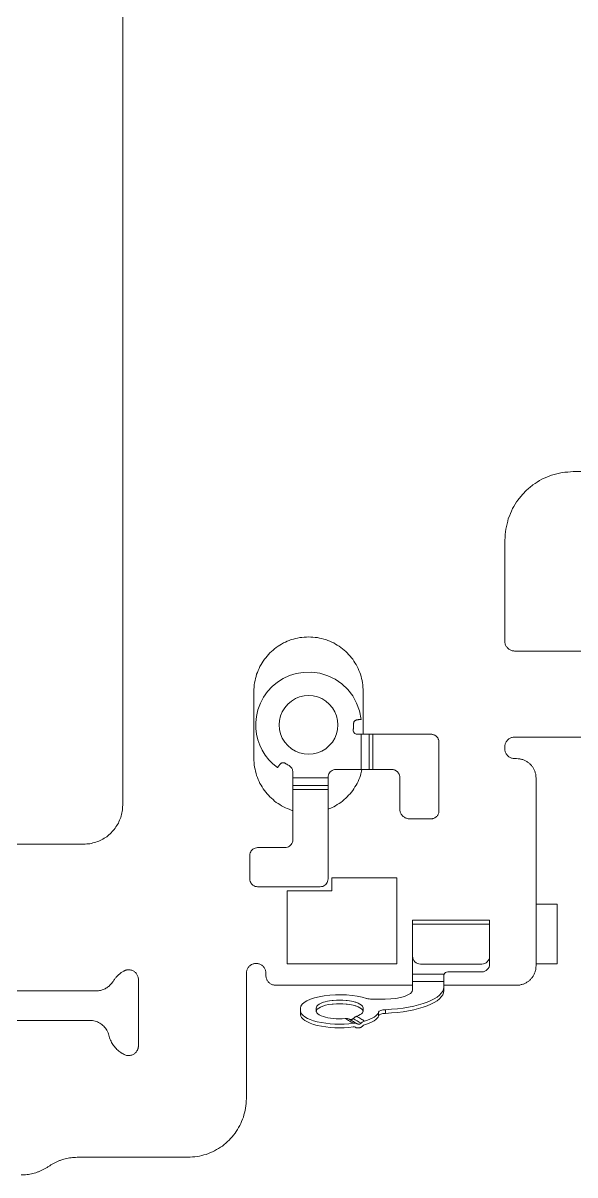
# Model space of a CAD drawing. Header units: millimetres. Extents: x 1863 to 2194, y 977 to 1295.
# Drawn here: x 2156.36 to 2170.47, y 1167.39 to 1196.83 of the extents above; entities that cross this region are included whole.
import ezdxf

# ---------------------------------------------------------------- set-up
doc = ezdxf.new("R2010")
doc.units = ezdxf.units.MM
doc.layers.add('2', color=7, linetype='Continuous', true_color=0xffffff)

msp = doc.modelspace()

# ---------------------------------------------------------------- linework, layer by layer
at = {"layer": '2', "color": 35, "linetype": 'Continuous', "lineweight": 18}
for p, q in [((2162.734, 1179.872), (2162.868, 1179.983)), ((2162.868, 1179.983), (2163.015, 1180.076)), ((2163.015, 1180.076), (2163.174, 1180.151)), ((2163.174, 1180.151), (2163.344, 1180.204)), ((2163.344, 1180.204), (2163.523, 1180.235)), ((2163.523, 1180.235), (2163.742, 1180.24)), ((2163.742, 1180.24), (2163.954, 1180.211)), ((2163.954, 1180.211), (2164.155, 1180.15)), ((2164.155, 1180.15), (2164.343, 1180.059)), ((2164.343, 1180.059), (2164.513, 1179.941)), ((2162.515, 1179.602), (2162.616, 1179.744)), ((2162.616, 1179.744), (2162.734, 1179.872)), ((2164.513, 1179.941), (2164.664, 1179.799)), ((2164.664, 1179.799), (2164.792, 1179.635)), ((2162.37, 1179.28), (2162.432, 1179.447)), ((2162.432, 1179.447), (2162.515, 1179.602)), ((2163.133, 1179.423), (2163.054, 1179.33)), ((2163.226, 1179.502), (2163.133, 1179.423)), ((2163.328, 1179.563), (2163.226, 1179.502)), ((2163.436, 1179.607), (2163.328, 1179.563)), ((2163.549, 1179.633), (2163.436, 1179.607)), ((2163.663, 1179.642), (2163.549, 1179.633)), ((2163.778, 1179.633), (2163.663, 1179.642)), ((2163.891, 1179.607), (2163.778, 1179.633)), ((2163.999, 1179.563), (2163.891, 1179.607)), ((2164.101, 1179.502), (2163.999, 1179.563)), ((2164.194, 1179.423), (2164.101, 1179.502)), ((2164.273, 1179.33), (2164.194, 1179.423)), ((2164.792, 1179.635), (2164.893, 1179.451)), ((2164.893, 1179.451), (2164.966, 1179.249)), ((2162.315, 1178.953), (2162.33, 1179.103)), ((2162.33, 1179.103), (2162.37, 1179.28)), ((2162.949, 1179.12), (2162.922, 1179.007)), ((2162.993, 1179.228), (2162.949, 1179.12)), ((2163.054, 1179.33), (2162.993, 1179.228)), ((2164.334, 1179.228), (2164.273, 1179.33)), ((2164.378, 1179.12), (2164.334, 1179.228)), ((2164.405, 1179.007), (2164.378, 1179.12)), ((2164.966, 1179.249), (2165.006, 1179.033)), ((2162.316, 1178.804), (2162.315, 1178.953)), ((2162.334, 1178.657), (2162.316, 1178.804)), ((2162.922, 1179.007), (2162.914, 1178.892)), ((2162.914, 1178.892), (2162.922, 1178.777)), ((2164.413, 1178.892), (2164.405, 1179.007)), ((2164.405, 1178.777), (2164.413, 1178.892)), ((2164.809, 1178.795), (2164.808, 1178.779)), ((2164.811, 1178.81), (2164.809, 1178.795)), ((2164.812, 1178.826), (2164.811, 1178.81)), ((2164.813, 1178.858), (2164.812, 1178.842)), ((2164.812, 1178.842), (2164.812, 1178.826)), ((2164.814, 1178.93), (2164.813, 1178.921)), ((2164.813, 1178.921), (2164.813, 1178.905)), ((2164.813, 1178.905), (2164.813, 1178.889)), ((2164.813, 1178.889), (2164.813, 1178.873)), ((2164.813, 1178.873), (2164.813, 1178.858)), ((2164.815, 1178.94), (2164.814, 1178.93)), ((2164.817, 1178.949), (2164.815, 1178.94)), ((2164.819, 1178.958), (2164.817, 1178.949)), ((2164.823, 1178.967), (2164.819, 1178.958)), ((2164.828, 1178.975), (2164.823, 1178.967)), ((2164.833, 1178.983), (2164.828, 1178.975)), ((2164.839, 1178.99), (2164.833, 1178.983)), ((2164.845, 1178.997), (2164.839, 1178.99)), ((2164.853, 1179.003), (2164.845, 1178.997)), ((2164.861, 1179.008), (2164.853, 1179.003)), ((2164.869, 1179.013), (2164.861, 1179.008)), ((2164.877, 1179.016), (2164.869, 1179.013)), ((2164.886, 1179.019), (2164.877, 1179.016)), ((2164.894, 1179.021), (2164.886, 1179.019)), ((2164.903, 1179.023), (2164.894, 1179.021)), ((2164.932, 1179.026), (2164.912, 1179.024)), ((2164.964, 1179.029), (2164.955, 1179.028)), ((2164.971, 1179.03), (2164.964, 1179.029)), ((2164.975, 1179.03), (2164.969, 1179.029)), ((2164.979, 1179.031), (2164.971, 1179.03)), ((2164.985, 1179.031), (2164.979, 1179.031)), ((2164.991, 1179.032), (2164.983, 1179.031)), ((2164.996, 1179.032), (2164.99, 1179.032)), ((2164.999, 1179.033), (2164.996, 1179.032)), ((2165.004, 1179.033), (2164.999, 1179.033)), ((2165.006, 1179.033), (2165.004, 1179.033)), ((2162.368, 1178.514), (2162.334, 1178.657)), ((2162.416, 1178.376), (2162.368, 1178.514)), ((2162.922, 1178.777), (2162.949, 1178.665)), ((2162.949, 1178.665), (2162.993, 1178.557)), ((2162.993, 1178.557), (2163.054, 1178.455)), ((2164.273, 1178.455), (2164.334, 1178.557)), ((2164.334, 1178.557), (2164.378, 1178.665)), ((2164.378, 1178.665), (2164.405, 1178.777)), ((2164.808, 1178.779), (2164.806, 1178.763)), ((2164.806, 1178.763), (2164.806, 1178.747)), ((2164.806, 1178.747), (2164.808, 1178.731)), ((2164.808, 1178.731), (2164.812, 1178.717)), ((2164.812, 1178.717), (2164.819, 1178.703)), ((2164.819, 1178.703), (2164.827, 1178.69)), ((2164.827, 1178.69), (2164.838, 1178.679)), ((2164.838, 1178.679), (2164.85, 1178.669)), ((2164.85, 1178.669), (2164.863, 1178.661)), ((2164.863, 1178.661), (2164.878, 1178.656)), ((2164.878, 1178.656), (2164.894, 1178.653)), ((2164.905, 1178.652), (2164.906, 1178.652)), ((2164.906, 1178.652), (2165.309, 1178.652)), ((2165.009, 1177.752), (2165.009, 1178.652)), ((2165.209, 1178.652), (2165.209, 1177.752)), ((2165.309, 1178.652), (2165.309, 1177.752)), ((2162.48, 1178.243), (2162.416, 1178.376)), ((2162.557, 1178.118), (2162.48, 1178.243)), ((2163.054, 1178.455), (2163.133, 1178.362)), ((2163.133, 1178.362), (2163.226, 1178.283)), ((2163.226, 1178.283), (2163.328, 1178.221)), ((2163.328, 1178.221), (2163.436, 1178.177)), ((2163.891, 1178.177), (2163.999, 1178.221)), ((2163.999, 1178.221), (2164.101, 1178.283)), ((2164.101, 1178.283), (2164.194, 1178.362)), ((2164.194, 1178.362), (2164.273, 1178.455)), ((2162.649, 1178.002), (2162.557, 1178.118)), ((2162.753, 1177.896), (2162.649, 1178.002)), ((2162.957, 1177.909), (2162.95, 1177.903)), ((2162.965, 1177.913), (2162.957, 1177.909)), ((2162.973, 1177.917), (2162.965, 1177.913)), ((2162.981, 1177.921), (2162.973, 1177.917)), ((2162.991, 1177.923), (2162.981, 1177.921)), ((2163, 1177.925), (2162.991, 1177.923)), ((2163.01, 1177.925), (2163, 1177.925)), ((2163.019, 1177.925), (2163.01, 1177.925)), ((2163.029, 1177.924), (2163.019, 1177.925)), ((2163.038, 1177.922), (2163.029, 1177.924)), ((2163.048, 1177.919), (2163.038, 1177.922)), ((2163.056, 1177.916), (2163.048, 1177.919)), ((2163.064, 1177.911), (2163.056, 1177.916)), ((2163.436, 1178.177), (2163.549, 1178.151)), ((2163.549, 1178.151), (2163.663, 1178.142)), ((2163.663, 1178.142), (2163.778, 1178.151)), ((2163.778, 1178.151), (2163.891, 1178.177)), ((2162.87, 1177.8), (2162.753, 1177.896)), ((2162.871, 1177.802), (2162.87, 1177.801)), ((2162.87, 1177.801), (2162.87, 1177.8)), ((2162.873, 1177.804), (2162.871, 1177.802)), ((2162.875, 1177.806), (2162.873, 1177.804)), ((2162.88, 1177.813), (2162.875, 1177.806)), ((2162.887, 1177.823), (2162.88, 1177.813)), ((2162.891, 1177.829), (2162.887, 1177.823)), ((2162.896, 1177.835), (2162.891, 1177.829)), ((2162.9, 1177.842), (2162.896, 1177.835)), ((2162.906, 1177.85), (2162.9, 1177.842)), ((2162.912, 1177.858), (2162.906, 1177.85)), ((2162.931, 1177.884), (2162.925, 1177.875)), ((2162.936, 1177.891), (2162.931, 1177.884)), ((2162.943, 1177.897), (2162.936, 1177.891)), ((2162.95, 1177.903), (2162.943, 1177.897)), ((2163.17, 1177.852), (2163.151, 1177.863)), ((2163.188, 1177.839), (2163.17, 1177.852)), ((2163.204, 1177.824), (2163.188, 1177.839)), ((2163.219, 1177.807), (2163.204, 1177.824)), ((2163.232, 1177.789), (2163.219, 1177.807)), ((2163.242, 1177.77), (2163.232, 1177.789)), ((2163.251, 1177.75), (2163.242, 1177.77)), ((2163.257, 1177.728), (2163.251, 1177.75)), ((2163.261, 1177.706), (2163.257, 1177.728)), ((2163.262, 1177.684), (2163.261, 1177.706)), ((2163.262, 1175.956), (2163.262, 1177.684)), ((2164.171, 1177.616), (2164.164, 1177.585)), ((2164.183, 1177.644), (2164.171, 1177.616)), ((2164.2, 1177.67), (2164.183, 1177.644)), ((2164.22, 1177.694), (2164.2, 1177.67)), ((2164.243, 1177.714), (2164.22, 1177.694)), ((2164.27, 1177.73), (2164.243, 1177.714)), ((2164.298, 1177.742), (2164.27, 1177.73)), ((2164.329, 1177.75), (2164.298, 1177.742)), ((2164.362, 1177.752), (2164.329, 1177.75)), ((2165.309, 1177.752), (2164.362, 1177.752)), ((2163.262, 1177.542), (2164.161, 1177.542)), ((2164.161, 1177.342), (2163.262, 1177.342)), ((2164.164, 1177.585), (2164.161, 1177.552)), ((2164.161, 1177.552), (2164.161, 1174.956)), ((2164.161, 1177.242), (2163.262, 1177.242)), ((2163.223, 1175.838), (2163.239, 1175.864)), ((2163.239, 1175.864), (2163.252, 1175.893)), ((2163.252, 1175.893), (2163.259, 1175.924)), ((2163.259, 1175.924), (2163.262, 1175.956)), ((2162.162, 1175.556), (2162.165, 1175.589)), ((2162.162, 1174.956), (2162.162, 1175.556)), ((2162.165, 1175.589), (2162.172, 1175.619)), ((2162.172, 1175.619), (2162.184, 1175.648)), ((2162.184, 1175.648), (2162.2, 1175.674)), ((2162.2, 1175.674), (2162.22, 1175.698)), ((2162.22, 1175.698), (2162.243, 1175.718)), ((2162.243, 1175.718), (2162.27, 1175.734)), ((2162.27, 1175.734), (2162.298, 1175.746)), ((2162.298, 1175.746), (2162.329, 1175.754)), ((2162.329, 1175.754), (2162.362, 1175.756)), ((2162.362, 1175.756), (2163.061, 1175.756)), ((2163.061, 1175.756), (2163.094, 1175.759)), ((2163.094, 1175.759), (2163.124, 1175.766)), ((2163.124, 1175.766), (2163.153, 1175.779)), ((2163.153, 1175.779), (2163.18, 1175.795)), ((2163.18, 1175.795), (2163.203, 1175.815)), ((2163.203, 1175.815), (2163.223, 1175.838)), ((2164.261, 1174.984), (2164.261, 1174.656)), ((2162.165, 1174.924), (2162.162, 1174.956)), ((2162.172, 1174.893), (2162.165, 1174.924)), ((2162.184, 1174.864), (2162.172, 1174.893)), ((2162.2, 1174.838), (2162.184, 1174.864)), ((2162.22, 1174.815), (2162.2, 1174.838)), ((2162.243, 1174.795), (2162.22, 1174.815)), ((2162.27, 1174.779), (2162.243, 1174.795)), ((2162.298, 1174.767), (2162.27, 1174.779)), ((2162.329, 1174.759), (2162.298, 1174.767)), ((2162.362, 1174.756), (2162.329, 1174.759)), ((2163.962, 1174.756), (2162.362, 1174.756)), ((2163.994, 1174.759), (2163.962, 1174.756)), ((2164.025, 1174.767), (2163.994, 1174.759)), ((2164.054, 1174.779), (2164.025, 1174.767)), ((2164.08, 1174.795), (2164.054, 1174.779)), ((2164.103, 1174.815), (2164.08, 1174.795)), ((2164.123, 1174.838), (2164.103, 1174.815)), ((2164.139, 1174.864), (2164.123, 1174.838)), ((2164.151, 1174.893), (2164.139, 1174.864)), ((2164.158, 1174.924), (2164.151, 1174.893)), ((2164.161, 1174.956), (2164.158, 1174.924)), ((2163.118, 1174.656), (2164.261, 1174.656)), ((2169.481, 1174.311), (2170.021, 1174.311)), ((2170.021, 1174.311), (2170.021, 1172.789)), ((2166.323, 1173.901), (2166.323, 1172.981)), ((2166.323, 1173.901), (2168.292, 1173.901)), ((2168.292, 1173.801), (2166.323, 1173.801)), ((2168.292, 1173.901), (2168.292, 1172.781)), ((2166.322, 1173.283), (2166.323, 1173.283)), ((2166.322, 1172.125), (2166.322, 1173.283)), ((2166.523, 1172.781), (2168.092, 1172.781)), ((2170.021, 1172.789), (2169.481, 1172.789)), ((2166.322, 1172.52), (2167.13, 1172.52)), ((2167.122, 1172.332), (2166.322, 1172.332)), ((2167.122, 1172.099), (2167.122, 1172.481)), ((2168.092, 1172.581), (2167.222, 1172.581)), ((2165.622, 1171.885), (2165.287, 1171.885)), ((2163.458, 1171.494), (2163.458, 1171.657)), ((2163.858, 1171.588), (2163.858, 1171.657)), ((2165.058, 1171.664), (2165.058, 1171.588)), ((2165.454, 1171.461), (2165.454, 1171.555)), ((2165.628, 1171.616), (2165.628, 1171.522))]:
    msp.add_line(p, q, dxfattribs=at)
for centre, radius, start, end in [((2166.523, 1172.981), 0.2, 180, 270), ((2168.092, 1172.981), 0.2, 270, 0), ((2168.092, 1172.781), 0.2, 270, 0), ((2167.222, 1172.481), 0.1, 90, 156.9208)]:
    msp.add_arc(centre, radius, start, end, dxfattribs=at)
for centre, major_axis, start_param, end_param in [((2164.458, 1171.657), (-1, 0), 3.950717, 6.283267), ((2165.622, 1172.125), (0.7, 0), 4.712389, 6.283185), ((2165.422, 1172.193), (-1.7, 0), 1.69255, 3.141593), ((2165.422, 1172.099), (1.7, 0), 4.834142, 6.283185), ((2164.458, 1171.563), (0.6, 0), 1.901808, 3.141593), ((2164.458, 1171.657), (-0.6, 0), 5.479556, 6.039617), ((2164.458, 1171.657), (-0.6, 0), 5.043401, 5.479556), ((2164.458, 1171.657), (-0.6, 0), 4.99242, 5.043401), ((2164.458, 1171.563), (0.6, 0), 1.850827, 1.901808), ((2164.458, 1171.657), (-0.6, 0), 4.432358, 4.99242), ((2164.458, 1171.563), (0.6, 0), 1.290765, 1.850827), ((2164.458, 1171.657), (-0.6, 0), 4.381377, 4.432358), ((2164.458, 1171.563), (0.6, 0), 1.239785, 1.290765), ((2164.458, 1171.657), (-0.6, 0), 3.996203, 4.381377), ((2164.458, 1171.563), (0.6, 0), 0.85461, 1.239785), ((2164.458, 1171.657), (-0.6, 0), 3.945261, 3.996203), ((2164.458, 1171.657), (-0.6, 0), 3.38516, 3.945222), ((2165.287, 1171.954), (0.2, 0), 3.950717, 4.712389), ((2164.458, 1171.588), (1, 0), 3.141519, 5.069387), ((2164.458, 1171.495), (1, 0), 3.141667, 5.069387), ((2164.458, 1171.657), (-0.6, 0), 6.039617, 6.283185), ((2164.458, 1171.588), (-0.6, 0), 0, 0.243568), ((2164.458, 1171.588), (-0.6, 0), 0.243568, 0.80363), ((2164.458, 1171.588), (-0.6, 0), 0.80363, 1.290765), ((2164.458, 1171.563), (0.6, 0), 0.80363, 0.854607), ((2164.458, 1171.563), (0.6, 0), 0.243568, 0.80363), ((2164.458, 1171.588), (-0.6, 0), 2.374426, 2.898025), ((2164.458, 1171.588), (1, 0), 5.402589, 6.185096), ((2164.458, 1171.495), (1, 0), 5.402589, 6.185096), ((2165.653, 1171.548), (0.2, 0), 1.69255, 3.043525), ((2165.653, 1171.454), (-0.2, 0), 4.834142, 6.185117), ((2164.458, 1171.588), (-0.6, 0), 1.290765, 1.814364)]:
    msp.add_ellipse(centre, major_axis=major_axis, ratio=0.34202, start_param=start_param, end_param=end_param, dxfattribs=at)
for points, degree in [([(2158.914, 1200.671), (2158.914, 1176.843)], 1), ([(2169.626, 1185.168), (2169.71, 1185.204), (2169.794, 1185.239), (2169.877, 1185.274)], 3), ([(2169.877, 1185.274), (2169.967, 1185.296), (2170.057, 1185.319), (2170.147, 1185.341)], 3), ([(2170.147, 1185.341), (2170.241, 1185.348), (2170.336, 1185.356), (2170.431, 1185.364)], 3), ([(2170.431, 1185.364), (2173.018, 1185.364)], 1), ([(2169.193, 1184.851), (2169.261, 1184.909), (2169.329, 1184.968), (2169.397, 1185.026)], 3), ([(2169.397, 1185.026), (2169.473, 1185.073), (2169.55, 1185.121), (2169.626, 1185.168)], 3), ([(2169.018, 1184.647), (2169.076, 1184.715), (2169.135, 1184.783), (2169.193, 1184.851)], 3), ([(2168.77, 1184.167), (2168.805, 1184.25), (2168.84, 1184.334), (2168.876, 1184.418)], 3), ([(2168.876, 1184.418), (2168.923, 1184.494), (2168.971, 1184.571), (2169.018, 1184.647)], 3), ([(2168.703, 1183.897), (2168.726, 1183.987), (2168.748, 1184.077), (2168.77, 1184.167)], 3), ([(2168.681, 1183.613), (2168.688, 1183.708), (2168.696, 1183.803), (2168.703, 1183.897)], 3), ([(2168.681, 1181.03), (2168.681, 1183.613)], 1), ([(2162.837, 1180.872), (2162.783, 1180.825), (2162.728, 1180.779), (2162.674, 1180.732)], 3), ([(2163.021, 1180.986), (2162.959, 1180.948), (2162.898, 1180.91), (2162.837, 1180.872)], 3), ([(2163.221, 1181.071), (2163.154, 1181.042), (2163.088, 1181.014), (2163.021, 1180.986)], 3), ([(2163.437, 1181.124), (2163.365, 1181.106), (2163.293, 1181.088), (2163.221, 1181.071)], 3), ([(2163.664, 1181.142), (2163.588, 1181.136), (2163.512, 1181.13), (2163.437, 1181.124)], 3), ([(2163.891, 1181.124), (2163.815, 1181.13), (2163.739, 1181.136), (2163.664, 1181.142)], 3), ([(2164.106, 1181.071), (2164.034, 1181.088), (2163.962, 1181.106), (2163.891, 1181.124)], 3), ([(2164.307, 1180.986), (2164.24, 1181.014), (2164.173, 1181.042), (2164.106, 1181.071)], 3), ([(2164.49, 1180.872), (2164.429, 1180.91), (2164.368, 1180.948), (2164.307, 1180.986)], 3), ([(2164.653, 1180.732), (2164.599, 1180.779), (2164.545, 1180.825), (2164.49, 1180.872)], 3), ([(2168.684, 1180.99), (2168.683, 1181.003), (2168.682, 1181.017), (2168.681, 1181.03)], 3), ([(2168.693, 1180.951), (2168.69, 1180.964), (2168.687, 1180.977), (2168.684, 1180.99)], 3), ([(2168.708, 1180.915), (2168.703, 1180.927), (2168.698, 1180.939), (2168.693, 1180.951)], 3), ([(2168.729, 1180.883), (2168.722, 1180.894), (2168.715, 1180.905), (2168.708, 1180.915)], 3), ([(2168.754, 1180.854), (2168.746, 1180.863), (2168.737, 1180.873), (2168.729, 1180.883)], 3), ([(2168.783, 1180.829), (2168.773, 1180.837), (2168.764, 1180.845), (2168.754, 1180.854)], 3), ([(2162.534, 1180.569), (2162.496, 1180.508), (2162.458, 1180.447), (2162.42, 1180.385)], 3), ([(2162.674, 1180.732), (2162.627, 1180.678), (2162.581, 1180.623), (2162.534, 1180.569)], 3), ([(2164.793, 1180.569), (2164.747, 1180.623), (2164.7, 1180.678), (2164.653, 1180.732)], 3), ([(2164.907, 1180.385), (2164.869, 1180.447), (2164.831, 1180.508), (2164.793, 1180.569)], 3), ([(2168.816, 1180.808), (2168.805, 1180.815), (2168.794, 1180.822), (2168.783, 1180.829)], 3), ([(2168.852, 1180.793), (2168.84, 1180.798), (2168.828, 1180.803), (2168.816, 1180.808)], 3), ([(2168.89, 1180.784), (2168.877, 1180.787), (2168.864, 1180.79), (2168.852, 1180.793)], 3), ([(2168.93, 1180.78), (2168.917, 1180.781), (2168.903, 1180.783), (2168.89, 1180.784)], 3), ([(2172.83, 1180.78), (2168.93, 1180.78)], 1), ([(2162.42, 1180.385), (2162.392, 1180.318), (2162.364, 1180.252), (2162.335, 1180.185)], 3), ([(2164.992, 1180.185), (2164.964, 1180.252), (2164.935, 1180.318), (2164.907, 1180.385)], 3), ([(2162.282, 1179.969), (2162.276, 1179.893), (2162.27, 1179.818), (2162.264, 1179.742)], 3), ([(2162.335, 1180.185), (2162.318, 1180.113), (2162.3, 1180.041), (2162.282, 1179.969)], 3), ([(2165.045, 1179.969), (2165.027, 1180.041), (2165.01, 1180.113), (2164.992, 1180.185)], 3), ([(2165.063, 1179.742), (2165.057, 1179.818), (2165.051, 1179.893), (2165.045, 1179.969)], 3), ([(2162.264, 1179.742), (2162.264, 1178.042)], 1), ([(2165.063, 1178.652), (2165.063, 1179.742)], 1), ([(2165.309, 1178.652), (2166.796, 1178.652)], 1), ([(2166.796, 1178.652), (2166.807, 1178.652), (2166.817, 1178.651), (2166.828, 1178.65)], 3), ([(2166.828, 1178.65), (2166.839, 1178.647), (2166.849, 1178.645), (2166.859, 1178.642)], 3), ([(2166.859, 1178.642), (2166.869, 1178.638), (2166.878, 1178.634), (2166.888, 1178.63)], 3), ([(2166.888, 1178.63), (2166.897, 1178.625), (2166.905, 1178.619), (2166.914, 1178.614)], 3), ([(2166.914, 1178.614), (2166.922, 1178.607), (2166.93, 1178.6), (2166.937, 1178.594)], 3), ([(2166.937, 1178.594), (2166.944, 1178.586), (2166.951, 1178.578), (2166.957, 1178.57)], 3), ([(2166.957, 1178.57), (2166.963, 1178.562), (2166.968, 1178.553), (2166.974, 1178.544)], 3), ([(2166.974, 1178.544), (2166.978, 1178.535), (2166.982, 1178.525), (2166.986, 1178.516)], 3), ([(2166.986, 1178.516), (2166.988, 1178.505), (2166.991, 1178.495), (2166.993, 1178.485)], 3), ([(2168.729, 1178.478), (2168.737, 1178.488), (2168.746, 1178.498), (2168.754, 1178.507)], 3), ([(2168.754, 1178.507), (2168.764, 1178.516), (2168.773, 1178.524), (2168.783, 1178.532)], 3), ([(2168.783, 1178.532), (2168.794, 1178.539), (2168.805, 1178.546), (2168.816, 1178.553)], 3), ([(2168.816, 1178.553), (2168.828, 1178.558), (2168.84, 1178.563), (2168.852, 1178.568)], 3), ([(2168.852, 1178.568), (2168.864, 1178.571), (2168.877, 1178.574), (2168.89, 1178.577)], 3), ([(2168.89, 1178.577), (2168.903, 1178.578), (2168.917, 1178.579), (2168.93, 1178.58)], 3), ([(2168.93, 1178.58), (2171.137, 1178.58)], 1), ([(2166.993, 1178.485), (2166.994, 1178.474), (2166.995, 1178.463), (2166.996, 1178.452)], 3), ([(2166.996, 1178.452), (2166.996, 1176.692)], 1), ([(2168.681, 1178.33), (2168.682, 1178.344), (2168.683, 1178.357), (2168.684, 1178.371)], 3), ([(2168.681, 1178.28), (2168.681, 1178.33)], 1), ([(2168.684, 1178.24), (2168.683, 1178.253), (2168.682, 1178.267), (2168.681, 1178.28)], 3), ([(2168.684, 1178.371), (2168.687, 1178.384), (2168.69, 1178.397), (2168.693, 1178.409)], 3), ([(2168.693, 1178.201), (2168.69, 1178.214), (2168.687, 1178.227), (2168.684, 1178.24)], 3), ([(2168.693, 1178.409), (2168.698, 1178.421), (2168.703, 1178.433), (2168.708, 1178.445)], 3), ([(2168.708, 1178.166), (2168.703, 1178.177), (2168.698, 1178.189), (2168.693, 1178.201)], 3), ([(2168.708, 1178.445), (2168.715, 1178.456), (2168.722, 1178.467), (2168.729, 1178.478)], 3), ([(2162.264, 1178.042), (2162.27, 1177.967), (2162.276, 1177.891), (2162.282, 1177.815)], 3), ([(2168.729, 1178.133), (2168.722, 1178.144), (2168.715, 1178.155), (2168.708, 1178.166)], 3), ([(2168.754, 1178.104), (2168.746, 1178.113), (2168.737, 1178.123), (2168.729, 1178.133)], 3), ([(2168.783, 1178.079), (2168.773, 1178.087), (2168.764, 1178.095), (2168.754, 1178.104)], 3), ([(2168.816, 1178.058), (2168.805, 1178.065), (2168.794, 1178.072), (2168.783, 1178.079)], 3), ([(2168.852, 1178.043), (2168.84, 1178.048), (2168.828, 1178.053), (2168.816, 1178.058)], 3), ([(2168.89, 1178.034), (2168.877, 1178.037), (2168.864, 1178.04), (2168.852, 1178.043)], 3), ([(2168.93, 1178.03), (2168.917, 1178.031), (2168.903, 1178.033), (2168.89, 1178.034)], 3), ([(2168.98, 1178.03), (2168.93, 1178.03)], 1), ([(2169.062, 1178.024), (2169.035, 1178.026), (2169.007, 1178.028), (2168.98, 1178.03)], 3), ([(2169.139, 1178.005), (2169.113, 1178.011), (2169.087, 1178.018), (2169.062, 1178.024)], 3), ([(2169.211, 1177.975), (2169.187, 1177.985), (2169.163, 1177.995), (2169.139, 1178.005)], 3), ([(2169.276, 1177.934), (2169.254, 1177.947), (2169.232, 1177.961), (2169.211, 1177.975)], 3), ([(2169.334, 1177.884), (2169.315, 1177.901), (2169.296, 1177.917), (2169.276, 1177.934)], 3), ([(2162.282, 1177.815), (2162.3, 1177.743), (2162.318, 1177.672), (2162.335, 1177.6)], 3), ([(2162.902, 1177.844), (2162.901, 1177.843), (2162.9, 1177.842), (2162.9, 1177.841)], 3), ([(2162.936, 1177.891), (2162.932, 1177.886), (2162.929, 1177.88), (2162.925, 1177.875)], 3), ([(2164.992, 1177.6), (2165.004, 1177.651), (2165.017, 1177.701), (2165.029, 1177.752)], 3), ([(2165.796, 1177.752), (2165.309, 1177.752)], 1), ([(2165.828, 1177.75), (2165.817, 1177.751), (2165.807, 1177.751), (2165.796, 1177.752)], 3), ([(2165.859, 1177.742), (2165.849, 1177.745), (2165.838, 1177.747), (2165.828, 1177.75)], 3), ([(2165.888, 1177.73), (2165.878, 1177.734), (2165.869, 1177.738), (2165.859, 1177.742)], 3), ([(2165.914, 1177.714), (2165.905, 1177.719), (2165.896, 1177.725), (2165.888, 1177.73)], 3), ([(2165.937, 1177.694), (2165.929, 1177.7), (2165.922, 1177.707), (2165.914, 1177.714)], 3), ([(2165.957, 1177.67), (2165.951, 1177.678), (2165.944, 1177.686), (2165.937, 1177.694)], 3), ([(2165.973, 1177.644), (2165.968, 1177.653), (2165.963, 1177.662), (2165.957, 1177.67)], 3), ([(2165.986, 1177.616), (2165.982, 1177.625), (2165.977, 1177.635), (2165.973, 1177.644)], 3), ([(2165.993, 1177.585), (2165.991, 1177.595), (2165.988, 1177.605), (2165.986, 1177.616)], 3), ([(2169.384, 1177.826), (2169.368, 1177.845), (2169.351, 1177.865), (2169.334, 1177.884)], 3), ([(2169.425, 1177.76), (2169.411, 1177.782), (2169.398, 1177.804), (2169.384, 1177.826)], 3), ([(2169.455, 1177.688), (2169.445, 1177.712), (2169.435, 1177.736), (2169.425, 1177.76)], 3), ([(2169.474, 1177.611), (2169.468, 1177.637), (2169.461, 1177.663), (2169.455, 1177.688)], 3), ([(2169.481, 1177.53), (2169.478, 1177.557), (2169.476, 1177.584), (2169.474, 1177.611)], 3), ([(2162.335, 1177.6), (2162.364, 1177.533), (2162.392, 1177.466), (2162.42, 1177.399)], 3), ([(2162.42, 1177.399), (2162.458, 1177.338), (2162.496, 1177.277), (2162.534, 1177.215)], 3), ([(2164.793, 1177.215), (2164.831, 1177.277), (2164.869, 1177.338), (2164.907, 1177.399)], 3), ([(2164.907, 1177.399), (2164.935, 1177.466), (2164.964, 1177.533), (2164.992, 1177.6)], 3), ([(2165.996, 1177.552), (2165.995, 1177.563), (2165.994, 1177.574), (2165.993, 1177.585)], 3), ([(2165.996, 1176.742), (2165.996, 1177.552)], 1), ([(2169.481, 1172.739), (2169.481, 1177.53)], 1), ([(2162.534, 1177.215), (2162.581, 1177.161), (2162.627, 1177.107), (2162.674, 1177.052)], 3), ([(2162.674, 1177.052), (2162.728, 1177.006), (2162.783, 1176.959), (2162.837, 1176.912)], 3), ([(2164.49, 1176.912), (2164.545, 1176.959), (2164.599, 1177.006), (2164.653, 1177.052)], 3), ([(2164.653, 1177.052), (2164.7, 1177.107), (2164.747, 1177.161), (2164.793, 1177.215)], 3), ([(2158.914, 1176.843), (2158.909, 1176.789), (2158.905, 1176.735), (2158.901, 1176.681)], 3), ([(2162.837, 1176.912), (2162.898, 1176.874), (2162.959, 1176.836), (2163.021, 1176.798)], 3), ([(2163.021, 1176.798), (2163.088, 1176.77), (2163.154, 1176.742), (2163.221, 1176.714)], 3), ([(2164.161, 1176.737), (2164.21, 1176.757), (2164.258, 1176.778), (2164.307, 1176.798)], 3), ([(2164.307, 1176.798), (2164.368, 1176.836), (2164.429, 1176.874), (2164.49, 1176.912)], 3), ([(2165.999, 1176.702), (2165.998, 1176.715), (2165.997, 1176.729), (2165.996, 1176.742)], 3), ([(2158.863, 1176.527), (2158.843, 1176.479), (2158.822, 1176.431), (2158.802, 1176.383)], 3), ([(2158.901, 1176.681), (2158.888, 1176.629), (2158.875, 1176.578), (2158.863, 1176.527)], 3), ([(2163.221, 1176.714), (2163.235, 1176.71), (2163.248, 1176.707), (2163.262, 1176.704)], 3), ([(2166.008, 1176.663), (2166.005, 1176.676), (2166.002, 1176.689), (2165.999, 1176.702)], 3), ([(2166.024, 1176.627), (2166.019, 1176.639), (2166.014, 1176.651), (2166.008, 1176.663)], 3), ([(2166.044, 1176.595), (2166.037, 1176.606), (2166.03, 1176.617), (2166.024, 1176.627)], 3), ([(2166.069, 1176.566), (2166.061, 1176.575), (2166.052, 1176.585), (2166.044, 1176.595)], 3), ([(2166.098, 1176.541), (2166.088, 1176.549), (2166.079, 1176.557), (2166.069, 1176.566)], 3), ([(2166.131, 1176.52), (2166.12, 1176.527), (2166.109, 1176.534), (2166.098, 1176.541)], 3), ([(2166.167, 1176.505), (2166.155, 1176.51), (2166.143, 1176.515), (2166.131, 1176.52)], 3), ([(2166.206, 1176.496), (2166.193, 1176.499), (2166.18, 1176.502), (2166.167, 1176.505)], 3), ([(2166.246, 1176.492), (2166.233, 1176.493), (2166.219, 1176.494), (2166.206, 1176.496)], 3), ([(2166.796, 1176.492), (2166.246, 1176.492)], 1), ([(2166.828, 1176.495), (2166.817, 1176.494), (2166.807, 1176.493), (2166.796, 1176.492)], 3), ([(2166.859, 1176.502), (2166.849, 1176.5), (2166.839, 1176.497), (2166.828, 1176.495)], 3), ([(2166.888, 1176.515), (2166.878, 1176.511), (2166.869, 1176.507), (2166.859, 1176.502)], 3), ([(2166.914, 1176.531), (2166.905, 1176.525), (2166.897, 1176.52), (2166.888, 1176.515)], 3), ([(2166.937, 1176.551), (2166.93, 1176.544), (2166.922, 1176.538), (2166.914, 1176.531)], 3), ([(2166.957, 1176.574), (2166.951, 1176.566), (2166.944, 1176.559), (2166.937, 1176.551)], 3), ([(2166.974, 1176.6), (2166.968, 1176.592), (2166.963, 1176.583), (2166.957, 1176.574)], 3), ([(2166.986, 1176.629), (2166.982, 1176.619), (2166.978, 1176.61), (2166.974, 1176.6)], 3), ([(2166.993, 1176.66), (2166.991, 1176.65), (2166.988, 1176.639), (2166.986, 1176.629)], 3), ([(2166.996, 1176.692), (2166.995, 1176.682), (2166.994, 1176.671), (2166.993, 1176.66)], 3), ([(2158.721, 1176.252), (2158.687, 1176.213), (2158.654, 1176.175), (2158.621, 1176.136)], 3), ([(2158.802, 1176.383), (2158.775, 1176.34), (2158.748, 1176.296), (2158.721, 1176.252)], 3), ([(2158.075, 1175.856), (2158.021, 1175.852), (2157.967, 1175.847), (2157.913, 1175.843)], 3), ([(2158.229, 1175.894), (2158.178, 1175.881), (2158.127, 1175.869), (2158.075, 1175.856)], 3), ([(2158.373, 1175.955), (2158.325, 1175.934), (2158.277, 1175.914), (2158.229, 1175.894)], 3), ([(2158.504, 1176.036), (2158.46, 1176.009), (2158.417, 1175.982), (2158.373, 1175.955)], 3), ([(2158.621, 1176.136), (2158.582, 1176.102), (2158.543, 1176.069), (2158.504, 1176.036)], 3), ([(2157.913, 1175.843), (2125.99, 1175.843)], 1), ([(2164.261, 1174.984), (2165.916, 1174.984)], 1), ([(2165.916, 1174.984), (2165.916, 1172.79)], 1), ([(2163.118, 1172.79), (2163.118, 1174.656)], 1), ([(2158.941, 1172.603), (2158.944, 1172.605), (2158.948, 1172.607), (2158.952, 1172.609)], 3), ([(2158.952, 1172.609), (2158.956, 1172.611), (2158.96, 1172.613), (2158.964, 1172.615)], 3), ([(2158.964, 1172.615), (2158.968, 1172.616), (2158.972, 1172.618), (2158.976, 1172.62)], 3), ([(2158.976, 1172.62), (2158.98, 1172.621), (2158.984, 1172.622), (2158.988, 1172.624)], 3), ([(2158.988, 1172.624), (2158.992, 1172.625), (2158.996, 1172.626), (2159, 1172.627)], 3), ([(2159, 1172.627), (2159.005, 1172.628), (2159.009, 1172.629), (2159.013, 1172.63)], 3), ([(2159.013, 1172.63), (2159.017, 1172.631), (2159.021, 1172.632), (2159.026, 1172.632)], 3), ([(2159.026, 1172.632), (2159.03, 1172.633), (2159.034, 1172.633), (2159.038, 1172.634)], 3), ([(2159.038, 1172.634), (2159.043, 1172.634), (2159.047, 1172.635), (2159.051, 1172.635)], 3), ([(2159.051, 1172.635), (2159.056, 1172.635), (2159.06, 1172.635), (2159.064, 1172.635)], 3), ([(2159.064, 1172.635), (2159.078, 1172.634), (2159.091, 1172.633), (2159.105, 1172.632)], 3), ([(2159.105, 1172.632), (2159.118, 1172.629), (2159.13, 1172.626), (2159.143, 1172.623)], 3), ([(2159.143, 1172.623), (2159.155, 1172.618), (2159.167, 1172.612), (2159.179, 1172.607)], 3), ([(2159.179, 1172.607), (2159.19, 1172.601), (2159.201, 1172.594), (2159.212, 1172.587)], 3), ([(2162.078, 1172.587), (2162.081, 1172.6), (2162.084, 1172.613), (2162.087, 1172.626)], 3), ([(2162.087, 1172.626), (2162.092, 1172.638), (2162.097, 1172.65), (2162.102, 1172.662)], 3), ([(2162.102, 1172.662), (2162.109, 1172.673), (2162.115, 1172.684), (2162.122, 1172.695)], 3), ([(2162.122, 1172.695), (2162.13, 1172.704), (2162.139, 1172.714), (2162.147, 1172.724)], 3), ([(2162.147, 1172.724), (2162.157, 1172.732), (2162.166, 1172.74), (2162.176, 1172.749)], 3), ([(2162.176, 1172.749), (2162.187, 1172.755), (2162.198, 1172.762), (2162.209, 1172.769)], 3), ([(2162.209, 1172.769), (2162.221, 1172.774), (2162.233, 1172.779), (2162.245, 1172.784)], 3), ([(2162.245, 1172.784), (2162.258, 1172.787), (2162.27, 1172.79), (2162.283, 1172.794)], 3), ([(2162.283, 1172.794), (2162.297, 1172.795), (2162.311, 1172.796), (2162.324, 1172.797)], 3), ([(2162.324, 1172.797), (2162.338, 1172.796), (2162.351, 1172.795), (2162.365, 1172.794)], 3), ([(2162.365, 1172.794), (2162.377, 1172.79), (2162.39, 1172.787), (2162.403, 1172.784)], 3), ([(2162.403, 1172.784), (2162.415, 1172.779), (2162.427, 1172.774), (2162.439, 1172.769)], 3), ([(2162.439, 1172.769), (2162.45, 1172.762), (2162.461, 1172.755), (2162.472, 1172.749)], 3), ([(2162.472, 1172.749), (2162.481, 1172.74), (2162.491, 1172.732), (2162.501, 1172.724)], 3), ([(2162.501, 1172.724), (2162.509, 1172.714), (2162.517, 1172.704), (2162.525, 1172.695)], 3), ([(2162.525, 1172.695), (2162.532, 1172.684), (2162.539, 1172.673), (2162.546, 1172.662)], 3), ([(2162.546, 1172.662), (2162.551, 1172.65), (2162.556, 1172.638), (2162.561, 1172.626)], 3), ([(2162.561, 1172.626), (2162.564, 1172.613), (2162.567, 1172.6), (2162.57, 1172.587)], 3), ([(2165.916, 1172.79), (2163.118, 1172.79)], 1), ([(2169.455, 1172.581), (2169.461, 1172.607), (2169.468, 1172.632), (2169.474, 1172.658)], 3), ([(2169.474, 1172.658), (2169.476, 1172.685), (2169.478, 1172.712), (2169.481, 1172.739)], 3), ([(2158.638, 1172.295), (2158.648, 1172.31), (2158.658, 1172.324), (2158.668, 1172.338)], 3), ([(2158.668, 1172.338), (2158.675, 1172.349), (2158.682, 1172.36), (2158.688, 1172.371)], 3), ([(2158.688, 1172.371), (2158.696, 1172.381), (2158.703, 1172.392), (2158.711, 1172.402)], 3), ([(2158.711, 1172.402), (2158.719, 1172.412), (2158.727, 1172.422), (2158.735, 1172.432)], 3), ([(2158.735, 1172.432), (2158.743, 1172.442), (2158.752, 1172.451), (2158.76, 1172.461)], 3), ([(2158.76, 1172.461), (2158.769, 1172.47), (2158.778, 1172.479), (2158.787, 1172.488)], 3), ([(2158.787, 1172.488), (2158.796, 1172.497), (2158.806, 1172.506), (2158.815, 1172.514)], 3), ([(2158.815, 1172.514), (2158.825, 1172.523), (2158.835, 1172.531), (2158.845, 1172.539)], 3), ([(2158.845, 1172.539), (2158.855, 1172.547), (2158.865, 1172.554), (2158.876, 1172.562)], 3), ([(2158.876, 1172.562), (2158.886, 1172.569), (2158.897, 1172.576), (2158.908, 1172.584)], 3), ([(2158.908, 1172.584), (2158.919, 1172.59), (2158.93, 1172.597), (2158.941, 1172.603)], 3), ([(2159.212, 1172.587), (2159.222, 1172.579), (2159.231, 1172.57), (2159.241, 1172.562)], 3), ([(2159.241, 1172.562), (2159.249, 1172.552), (2159.258, 1172.543), (2159.266, 1172.533)], 3), ([(2159.266, 1172.533), (2159.273, 1172.522), (2159.279, 1172.511), (2159.286, 1172.5)], 3), ([(2159.286, 1172.5), (2159.291, 1172.488), (2159.296, 1172.476), (2159.301, 1172.464)], 3), ([(2159.301, 1172.464), (2159.305, 1172.452), (2159.308, 1172.439), (2159.311, 1172.426)], 3), ([(2159.311, 1172.426), (2159.312, 1172.412), (2159.313, 1172.399), (2159.314, 1172.385)], 3), ([(2159.314, 1172.385), (2159.314, 1170.692)], 1), ([(2162.074, 1172.547), (2162.075, 1172.56), (2162.076, 1172.574), (2162.078, 1172.587)], 3), ([(2162.074, 1169.342), (2162.074, 1172.547)], 1), ([(2162.57, 1172.587), (2162.571, 1172.574), (2162.572, 1172.56), (2162.573, 1172.547)], 3), ([(2162.573, 1172.547), (2162.573, 1172.489)], 1), ([(2162.573, 1172.489), (2162.574, 1172.475), (2162.575, 1172.462), (2162.576, 1172.448)], 3), ([(2162.576, 1172.448), (2162.58, 1172.435), (2162.583, 1172.423), (2162.586, 1172.41)], 3), ([(2162.586, 1172.41), (2162.591, 1172.398), (2162.596, 1172.386), (2162.601, 1172.374)], 3), ([(2162.601, 1172.374), (2162.608, 1172.363), (2162.615, 1172.352), (2162.622, 1172.341)], 3), ([(2162.622, 1172.341), (2162.63, 1172.331), (2162.638, 1172.322), (2162.647, 1172.312)], 3), ([(2167.122, 1172.481), (2167.122, 1172.494), (2167.125, 1172.508), (2167.13, 1172.52)], 3), ([(2169.211, 1172.295), (2169.232, 1172.308), (2169.254, 1172.322), (2169.276, 1172.335)], 3), ([(2169.276, 1172.335), (2169.296, 1172.352), (2169.315, 1172.369), (2169.334, 1172.385)], 3), ([(2169.334, 1172.385), (2169.351, 1172.405), (2169.368, 1172.424), (2169.384, 1172.444)], 3), ([(2169.384, 1172.444), (2169.398, 1172.465), (2169.411, 1172.487), (2169.425, 1172.509)], 3), ([(2169.425, 1172.509), (2169.435, 1172.533), (2169.445, 1172.557), (2169.455, 1172.581)], 3), ([(2155.921, 1172.097), (2158.24, 1172.097)], 1), ([(2158.24, 1172.097), (2158.258, 1172.098), (2158.275, 1172.099), (2158.292, 1172.1)], 3), ([(2158.292, 1172.1), (2158.309, 1172.102), (2158.326, 1172.105), (2158.343, 1172.108)], 3), ([(2158.343, 1172.108), (2158.36, 1172.112), (2158.376, 1172.117), (2158.392, 1172.121)], 3), ([(2158.392, 1172.121), (2158.408, 1172.127), (2158.424, 1172.133), (2158.44, 1172.139)], 3), ([(2158.44, 1172.139), (2158.455, 1172.146), (2158.47, 1172.154), (2158.485, 1172.162)], 3), ([(2158.485, 1172.162), (2158.5, 1172.171), (2158.514, 1172.18), (2158.528, 1172.189)], 3), ([(2158.528, 1172.189), (2158.541, 1172.199), (2158.555, 1172.21), (2158.568, 1172.22)], 3), ([(2158.568, 1172.22), (2158.58, 1172.232), (2158.593, 1172.244), (2158.605, 1172.256)], 3), ([(2158.605, 1172.256), (2158.616, 1172.269), (2158.627, 1172.282), (2158.638, 1172.295)], 3), ([(2162.647, 1172.312), (2162.656, 1172.304), (2162.666, 1172.295), (2162.676, 1172.287)], 3), ([(2162.676, 1172.287), (2162.687, 1172.28), (2162.698, 1172.273), (2162.709, 1172.267)], 3), ([(2162.709, 1172.267), (2162.721, 1172.262), (2162.733, 1172.257), (2162.745, 1172.252)], 3), ([(2162.745, 1172.252), (2162.757, 1172.248), (2162.77, 1172.245), (2162.783, 1172.242)], 3), ([(2162.783, 1172.242), (2162.797, 1172.241), (2162.81, 1172.24), (2162.824, 1172.239)], 3), ([(2162.824, 1172.239), (2166.322, 1172.239)], 1), ([(2167.122, 1172.239), (2168.98, 1172.239)], 1), ([(2168.98, 1172.239), (2169.007, 1172.241), (2169.035, 1172.243), (2169.062, 1172.245)], 3), ([(2169.062, 1172.245), (2169.087, 1172.252), (2169.113, 1172.258), (2169.139, 1172.264)], 3), ([(2169.139, 1172.264), (2169.163, 1172.274), (2169.187, 1172.285), (2169.211, 1172.295)], 3), ([(2164.89, 1171.446), (2164.928, 1171.424), (2164.965, 1171.402), (2165.002, 1171.38)], 3), ([(2165.058, 1171.664), (2165.057, 1171.678), (2165.051, 1171.693), (2165.041, 1171.706)], 3), ([(2165.041, 1171.612), (2165.051, 1171.599), (2165.057, 1171.584), (2165.058, 1171.57)], 3), ([(2165.041, 1171.539), (2165.052, 1171.555), (2165.058, 1171.572), (2165.058, 1171.588)], 3), ([(2158.072, 1171.343), (2121.782, 1171.343)], 1), ([(2158.141, 1171.339), (2158.118, 1171.34), (2158.095, 1171.342), (2158.072, 1171.343)], 3), ([(2158.206, 1171.325), (2158.184, 1171.33), (2158.162, 1171.334), (2158.141, 1171.339)], 3), ([(2158.268, 1171.303), (2158.248, 1171.311), (2158.227, 1171.318), (2158.206, 1171.325)], 3), ([(2158.327, 1171.274), (2158.307, 1171.283), (2158.288, 1171.293), (2158.268, 1171.303)], 3), ([(2158.381, 1171.237), (2158.363, 1171.249), (2158.345, 1171.261), (2158.327, 1171.274)], 3), ([(2158.429, 1171.193), (2158.413, 1171.207), (2158.397, 1171.222), (2158.381, 1171.237)], 3), ([(2158.472, 1171.143), (2158.458, 1171.16), (2158.444, 1171.176), (2158.429, 1171.193)], 3), ([(2158.508, 1171.088), (2158.496, 1171.106), (2158.484, 1171.125), (2158.472, 1171.143)], 3), ([(2164.603, 1171.389), (2164.64, 1171.367), (2164.678, 1171.345), (2164.715, 1171.323)], 3), ([(2164.715, 1171.323), (2164.746, 1171.305), (2164.777, 1171.286), (2164.808, 1171.268)], 3), ([(2165.006, 1171.271), (2164.939, 1171.31), (2164.872, 1171.35), (2164.805, 1171.39)], 3), ([(2164.808, 1171.174), (2164.826, 1171.176), (2164.844, 1171.174), (2164.86, 1171.166)], 3), ([(2165.002, 1171.38), (2165.033, 1171.361), (2165.064, 1171.343), (2165.095, 1171.325)], 3), ([(2165.051, 1171.203), (2165.064, 1171.217), (2165.08, 1171.226), (2165.095, 1171.231)], 3), ([(2158.537, 1171.027), (2158.527, 1171.047), (2158.518, 1171.067), (2158.508, 1171.088)], 3), ([(2158.558, 1170.962), (2158.551, 1170.984), (2158.544, 1171.005), (2158.537, 1171.027)], 3), ([(2158.576, 1170.899), (2158.57, 1170.92), (2158.564, 1170.941), (2158.558, 1170.962)], 3), ([(2158.6, 1170.838), (2158.592, 1170.858), (2158.584, 1170.878), (2158.576, 1170.899)], 3), ([(2158.628, 1170.779), (2158.619, 1170.799), (2158.609, 1170.818), (2158.6, 1170.838)], 3), ([(2158.662, 1170.724), (2158.651, 1170.742), (2158.64, 1170.761), (2158.628, 1170.779)], 3), ([(2158.7, 1170.671), (2158.688, 1170.689), (2158.675, 1170.706), (2158.662, 1170.724)], 3), ([(2158.743, 1170.623), (2158.729, 1170.639), (2158.715, 1170.655), (2158.7, 1170.671)], 3), ([(2158.79, 1170.578), (2158.774, 1170.593), (2158.759, 1170.608), (2158.743, 1170.623)], 3), ([(2158.84, 1170.537), (2158.823, 1170.55), (2158.807, 1170.564), (2158.79, 1170.578)], 3), ([(2159.287, 1170.581), (2159.28, 1170.569), (2159.273, 1170.557), (2159.266, 1170.546)], 3), ([(2159.292, 1170.591), (2159.291, 1170.588), (2159.289, 1170.584), (2159.287, 1170.581)], 3), ([(2159.297, 1170.602), (2159.295, 1170.598), (2159.294, 1170.595), (2159.292, 1170.591)], 3), ([(2159.301, 1170.613), (2159.3, 1170.609), (2159.298, 1170.605), (2159.297, 1170.602)], 3), ([(2159.304, 1170.624), (2159.303, 1170.62), (2159.302, 1170.616), (2159.301, 1170.613)], 3), ([(2159.307, 1170.635), (2159.306, 1170.631), (2159.305, 1170.627), (2159.304, 1170.624)], 3), ([(2159.31, 1170.646), (2159.309, 1170.642), (2159.308, 1170.638), (2159.307, 1170.635)], 3), ([(2159.312, 1170.657), (2159.311, 1170.653), (2159.31, 1170.65), (2159.31, 1170.646)], 3), ([(2159.313, 1170.669), (2159.313, 1170.665), (2159.312, 1170.661), (2159.312, 1170.657)], 3), ([(2159.314, 1170.68), (2159.314, 1170.676), (2159.313, 1170.673), (2159.313, 1170.669)], 3), ([(2159.314, 1170.692), (2159.314, 1170.688), (2159.314, 1170.684), (2159.314, 1170.68)], 3), ([(2158.895, 1170.5), (2158.876, 1170.512), (2158.858, 1170.524), (2158.84, 1170.537)], 3), ([(2158.952, 1170.468), (2158.933, 1170.479), (2158.914, 1170.489), (2158.895, 1170.5)], 3), ([(2158.99, 1170.453), (2158.977, 1170.458), (2158.965, 1170.463), (2158.952, 1170.468)], 3), ([(2159.028, 1170.444), (2159.016, 1170.447), (2159.003, 1170.45), (2158.99, 1170.453)], 3), ([(2159.067, 1170.442), (2159.054, 1170.443), (2159.041, 1170.443), (2159.028, 1170.444)], 3), ([(2159.106, 1170.446), (2159.093, 1170.444), (2159.08, 1170.443), (2159.067, 1170.442)], 3), ([(2159.143, 1170.455), (2159.13, 1170.452), (2159.118, 1170.449), (2159.106, 1170.446)], 3), ([(2159.178, 1170.47), (2159.167, 1170.465), (2159.155, 1170.46), (2159.143, 1170.455)], 3), ([(2159.211, 1170.49), (2159.2, 1170.483), (2159.189, 1170.477), (2159.178, 1170.47)], 3), ([(2159.241, 1170.516), (2159.231, 1170.507), (2159.221, 1170.499), (2159.211, 1170.49)], 3), ([(2159.266, 1170.546), (2159.258, 1170.536), (2159.249, 1170.526), (2159.241, 1170.516)], 3), ([(2161.998, 1168.868), (2162.017, 1168.945), (2162.036, 1169.022), (2162.055, 1169.099)], 3), ([(2162.055, 1169.099), (2162.061, 1169.18), (2162.068, 1169.261), (2162.074, 1169.342)], 3), ([(2161.907, 1168.653), (2161.937, 1168.725), (2161.967, 1168.797), (2161.998, 1168.868)], 3), ([(2161.785, 1168.457), (2161.825, 1168.522), (2161.866, 1168.588), (2161.907, 1168.653)], 3), ([(2161.46, 1168.132), (2161.518, 1168.182), (2161.576, 1168.232), (2161.635, 1168.282)], 3), ([(2161.635, 1168.282), (2161.685, 1168.34), (2161.735, 1168.398), (2161.785, 1168.457)], 3), ([(2160.817, 1167.862), (2160.894, 1167.881), (2160.971, 1167.9), (2161.048, 1167.919)], 3), ([(2161.048, 1167.919), (2161.12, 1167.949), (2161.191, 1167.98), (2161.263, 1168.01)], 3), ([(2161.263, 1168.01), (2161.329, 1168.051), (2161.394, 1168.091), (2161.46, 1168.132)], 3), ([(2156.966, 1167.575), (2156.988, 1167.589), (2157.009, 1167.603), (2157.031, 1167.617)], 3), ([(2157.031, 1167.617), (2157.052, 1167.631), (2157.073, 1167.645), (2157.095, 1167.659)], 3), ([(2157.095, 1167.659), (2157.117, 1167.672), (2157.139, 1167.684), (2157.161, 1167.697)], 3), ([(2157.161, 1167.697), (2157.184, 1167.708), (2157.206, 1167.719), (2157.229, 1167.731)], 3), ([(2157.229, 1167.731), (2157.252, 1167.74), (2157.276, 1167.75), (2157.299, 1167.76)], 3), ([(2157.299, 1167.76), (2157.323, 1167.768), (2157.347, 1167.777), (2157.371, 1167.785)], 3), ([(2157.371, 1167.785), (2157.395, 1167.792), (2157.42, 1167.799), (2157.444, 1167.805)], 3), ([(2157.444, 1167.805), (2157.469, 1167.811), (2157.494, 1167.816), (2157.519, 1167.822)], 3), ([(2157.519, 1167.822), (2157.544, 1167.825), (2157.569, 1167.829), (2157.594, 1167.833)], 3), ([(2157.594, 1167.833), (2157.619, 1167.835), (2157.645, 1167.838), (2157.67, 1167.84)], 3), ([(2157.67, 1167.84), (2157.696, 1167.841), (2157.721, 1167.842), (2157.747, 1167.843)], 3), ([(2157.747, 1167.843), (2160.574, 1167.843)], 1), ([(2160.574, 1167.843), (2160.655, 1167.849), (2160.736, 1167.856), (2160.817, 1167.862)], 3), ([(2156.315, 1167.393), (2156.34, 1167.393), (2156.366, 1167.394), (2156.391, 1167.395)], 3), ([(2156.391, 1167.395), (2156.417, 1167.397), (2156.442, 1167.4), (2156.467, 1167.402)], 3), ([(2156.467, 1167.402), (2156.492, 1167.406), (2156.517, 1167.41), (2156.543, 1167.413)], 3), ([(2156.543, 1167.413), (2156.567, 1167.419), (2156.592, 1167.424), (2156.617, 1167.429)], 3), ([(2156.617, 1167.429), (2156.641, 1167.436), (2156.666, 1167.443), (2156.69, 1167.45)], 3), ([(2156.69, 1167.45), (2156.714, 1167.458), (2156.738, 1167.467), (2156.762, 1167.475)], 3), ([(2156.762, 1167.475), (2156.785, 1167.485), (2156.808, 1167.494), (2156.832, 1167.504)], 3), ([(2156.832, 1167.504), (2156.855, 1167.515), (2156.877, 1167.527), (2156.9, 1167.538)], 3), ([(2156.9, 1167.538), (2156.922, 1167.55), (2156.944, 1167.563), (2156.966, 1167.575)], 3)]:
    msp.add_open_spline(points, degree=degree, dxfattribs=at)
for points, knots in [([(2164.925, 1179.025), (2164.921, 1179.025), (2164.917, 1179.024), (2164.912, 1179.024), (2164.91, 1179.023), (2164.906, 1179.023), (2164.905, 1179.023), (2164.903, 1179.023)], [0, 0, 0, 0, 0.499977, 0.499977, 0.749989, 0.749989, 1, 1, 1, 1]), ([(2164.955, 1179.028), (2164.95, 1179.027), (2164.945, 1179.027), (2164.937, 1179.026), (2164.935, 1179.026), (2164.93, 1179.025), (2164.927, 1179.025), (2164.925, 1179.025)], [0, 0, 0, 0, 0.499985, 0.499985, 0.749993, 0.749993, 1, 1, 1, 1]), ([(2164.894, 1178.653), (2164.896, 1178.653), (2164.898, 1178.653), (2164.9, 1178.652), (2164.901, 1178.652), (2164.903, 1178.652), (2164.904, 1178.652), (2164.905, 1178.652)], [0, 0, 0, 0, 0.499903, 0.499903, 0.749997, 0.749997, 1, 1, 1, 1]), ([(2163.151, 1177.863), (2163.136, 1177.871), (2163.121, 1177.878), (2163.1, 1177.89), (2163.092, 1177.894), (2163.078, 1177.902), (2163.071, 1177.907), (2163.064, 1177.911)], [0, 0, 0, 0, 0.5, 0.5, 0.75, 0.75, 1, 1, 1, 1]), ([(2162.925, 1177.875), (2162.922, 1177.872), (2162.92, 1177.869), (2162.917, 1177.865), (2162.916, 1177.863), (2162.914, 1177.86), (2162.913, 1177.859), (2162.912, 1177.858)], [0, 0, 0, 0, 0.499983, 0.499983, 0.749993, 0.749993, 1, 1, 1, 1]), ([(2164.805, 1171.39), (2164.819, 1171.403), (2164.833, 1171.415), (2164.855, 1171.429), (2164.862, 1171.433), (2164.876, 1171.441), (2164.883, 1171.444), (2164.89, 1171.446)], [0, 0, 0, 0, 0.5, 0.5, 0.75, 0.75, 1, 1, 1, 1]), ([(2164.603, 1171.389), (2164.623, 1171.391), (2164.641, 1171.39), (2164.668, 1171.386), (2164.677, 1171.384), (2164.694, 1171.378), (2164.702, 1171.375), (2164.709, 1171.371)], [0, 0, 0, 0, 0.5, 0.5, 0.75, 0.75, 1, 1, 1, 1]), ([(2164.709, 1171.371), (2164.717, 1171.367), (2164.725, 1171.364), (2164.737, 1171.362), (2164.741, 1171.362), (2164.75, 1171.362), (2164.754, 1171.363), (2164.763, 1171.365), (2164.767, 1171.366), (2164.775, 1171.369), (2164.779, 1171.371), (2164.791, 1171.377), (2164.798, 1171.383), (2164.805, 1171.39)], [0, 0, 0, 0, 0.25, 0.25, 0.375, 0.375, 0.5, 0.5, 0.625, 0.625, 0.75, 0.75, 1, 1, 1, 1]), ([(2164.709, 1171.371), (2164.721, 1171.364), (2164.729, 1171.359), (2164.74, 1171.352), (2164.749, 1171.347), (2164.76, 1171.341), (2164.76, 1171.34), (2164.761, 1171.34), (2164.762, 1171.34), (2164.764, 1171.339), (2164.767, 1171.336), (2164.775, 1171.332), (2164.789, 1171.323), (2164.802, 1171.316), (2164.811, 1171.311)], [0, 0, 0, 0, 0.25, 0.25, 0.5, 0.5, 0.507813, 0.507813, 0.515625, 0.53125, 0.5625, 0.625, 0.75, 1, 1, 1, 1]), ([(2164.91, 1171.252), (2164.895, 1171.26), (2164.879, 1171.265), (2164.853, 1171.269), (2164.844, 1171.27), (2164.826, 1171.27), (2164.817, 1171.269), (2164.808, 1171.268)], [0, 0, 0, 0, 0.5, 0.5, 0.75, 0.75, 1, 1, 1, 1]), ([(2164.811, 1171.311), (2164.836, 1171.296), (2164.861, 1171.281), (2164.894, 1171.262), (2164.902, 1171.257), (2164.91, 1171.252)], [0, 0, 0, 0, 0.755778, 0.755778, 1, 1, 1, 1]), ([(2164.86, 1171.166), (2164.875, 1171.158), (2164.891, 1171.152), (2164.916, 1171.149), (2164.924, 1171.148), (2164.941, 1171.149), (2164.95, 1171.15), (2164.967, 1171.153), (2164.975, 1171.155), (2164.992, 1171.162), (2165, 1171.165), (2165.015, 1171.174), (2165.023, 1171.179), (2165.038, 1171.19), (2165.044, 1171.197), (2165.051, 1171.203)], [0, 0, 0, 0, 0.25, 0.25, 0.375, 0.375, 0.5, 0.5, 0.625, 0.625, 0.75, 0.75, 0.875, 0.875, 1, 1, 1, 1]), ([(2165.006, 1171.271), (2164.999, 1171.264), (2164.991, 1171.259), (2164.979, 1171.252), (2164.975, 1171.25), (2164.967, 1171.247), (2164.963, 1171.246), (2164.954, 1171.244), (2164.95, 1171.244), (2164.942, 1171.244), (2164.937, 1171.244), (2164.925, 1171.246), (2164.917, 1171.248), (2164.91, 1171.252)], [0, 0, 0, 0, 0.25, 0.25, 0.375, 0.375, 0.5, 0.5, 0.625, 0.625, 0.75, 0.75, 1, 1, 1, 1]), ([(2165.095, 1171.325), (2165.08, 1171.32), (2165.065, 1171.314), (2165.042, 1171.3), (2165.034, 1171.295), (2165.02, 1171.284), (2165.012, 1171.278), (2165.006, 1171.271)], [0, 0, 0, 0, 0.5, 0.5, 0.75, 0.75, 1, 1, 1, 1])]:
    msp.add_open_spline(points, degree=3, knots=knots, dxfattribs=at)

doc.saveas('drawing.dxf')
